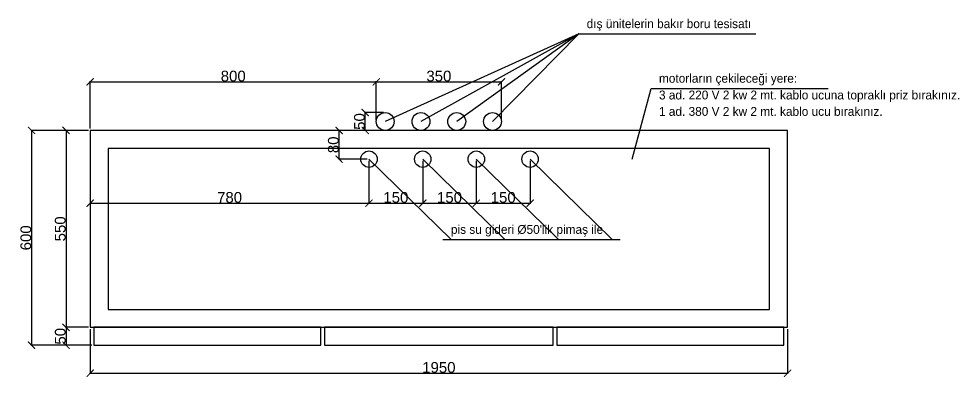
# Model space of a CAD drawing. Header units: millimetres. Extents: x 20829 to 29437, y 2955 to 9873.
# Drawn here: x 24398 to 27028, y 6052 to 7054 of the extents above; entities that cross this region are included whole.
import ezdxf

# ---------------------------------------------------------------- set-up
doc = ezdxf.new("R2010")
doc.units = ezdxf.units.MM
doc.styles.get("Standard").update_dxf_attribs({"font": 'arial.ttf'})
doc.styles.add('TAKSİM', font='GOTHIC.TTF', dxfattribs={"height": 20})
doc.dimstyles.new('ölçü 1_50', dxfattribs={"dimtxt": 30, "dimasz": 20, "dimexe": 2, "dimexo": 5, "dimtad": 1, "dimdec": 0, "dimtxsty": 'Standard', "dimblk": 'ARCHTICK', "dimcen": 2.5, "dimclrd": 256, "dimclre": 256, "dimclrt": 256, "dimadec": 0, "dimazin": 0, "dimtfac": 1, "dimtdec": 0, "dimtmove": 0, "dimatfit": 3, "dimldrblk": 'ARCHTICK', "dimfxl": 1, "dimlwd": -1, "dimlwe": -1, "dimarcsym": 0})

# ---------------------------------------------------------------- blocks, each defined once
blk = doc.blocks.new('_ArchTick')
at = {"color": 0, "linetype": 'ByBlock', "const_width": 0.15}
blk.add_lwpolyline([(-0.5, -0.5), (0.5, 0.5)], dxfattribs=at)
blk = doc.blocks.new('*D40')
at = {"transparency": 16777216}
for p, q in [((24592.9, 6741.7), (24528.3, 6741.7)), ((24530.3, 6741.7), (24530.3, 6191.7)), ((24592.9, 6191.7), (24528.3, 6191.7))]:
    blk.add_line(p, q, dxfattribs=at)
at = {"layer": 'Defpoints', "color": 0, "transparency": 16777216}
for p in [(24597.9, 6741.7), (24530.3, 6191.7), (24597.9, 6191.7)]:
    blk.add_point(p, dxfattribs=at)
at = {"transparency": 16777216, "xscale": 20, "yscale": 20, "zscale": 20}
for p, rotation in [((24530.3, 6741.7), 90), ((24530.3, 6191.7), 270)]:
    blk.add_blockref('_ArchTick', p, dxfattribs=dict(at, rotation=rotation))
at = {"transparency": 16777216, "insert": (24514.3, 6466.7), "char_height": 30, "attachment_point": 5, "rotation": 90}
blk.add_mtext('550', dxfattribs=at)
blk = doc.blocks.new('*D41')
at = {"transparency": 16777216}
for p, q in [((24592.9, 6191.7), (24528.3, 6191.7)), ((24530.3, 6191.7), (24530.3, 6141.7)), ((24602.9, 6141.7), (24528.3, 6141.7))]:
    blk.add_line(p, q, dxfattribs=at)
at = {"layer": 'Defpoints', "color": 0, "transparency": 16777216}
for p in [(24597.9, 6191.7), (24530.3, 6141.7), (24607.9, 6141.7)]:
    blk.add_point(p, dxfattribs=at)
at = {"transparency": 16777216, "xscale": 20, "yscale": 20, "zscale": 20}
for p, rotation in [((24530.3, 6191.7), 90), ((24530.3, 6141.7), 270)]:
    blk.add_blockref('_ArchTick', p, dxfattribs=dict(at, rotation=rotation))
at = {"transparency": 16777216, "insert": (24514.3, 6166.7), "char_height": 30, "attachment_point": 5, "rotation": 90}
blk.add_mtext('50', dxfattribs=at)
blk = doc.blocks.new('*D42')
at = {"transparency": 16777216}
for p, q in [((24592.9, 6741.7), (24431.9, 6741.7)), ((24433.9, 6741.7), (24433.9, 6141.7)), ((24602.9, 6141.7), (24431.9, 6141.7))]:
    blk.add_line(p, q, dxfattribs=at)
at = {"layer": 'Defpoints', "color": 0, "transparency": 16777216}
for p in [(24597.9, 6741.7), (24433.9, 6141.7), (24607.9, 6141.7)]:
    blk.add_point(p, dxfattribs=at)
at = {"transparency": 16777216, "xscale": 20, "yscale": 20, "zscale": 20}
for p, rotation in [((24433.9, 6741.7), 90), ((24433.9, 6141.7), 270)]:
    blk.add_blockref('_ArchTick', p, dxfattribs=dict(at, rotation=rotation))
at = {"transparency": 16777216, "insert": (24418, 6441.7), "char_height": 30, "attachment_point": 5, "rotation": 90}
blk.add_mtext('600', dxfattribs=at)
blk = doc.blocks.new('*D43')
at = {"transparency": 16777216}
for p, q in [((24597.9, 6186.7), (24597.9, 6061.4)), ((26547.9, 6186.7), (26547.9, 6061.4)), ((24597.9, 6063.4), (26547.9, 6063.4))]:
    blk.add_line(p, q, dxfattribs=at)
at = {"layer": 'Defpoints', "color": 0, "transparency": 16777216}
for p in [(24597.9, 6191.7), (26547.9, 6191.7), (26547.9, 6063.4)]:
    blk.add_point(p, dxfattribs=at)
at = {"transparency": 16777216, "xscale": 20, "yscale": 20, "zscale": 20, "rotation": 180}
blk.add_blockref('_ArchTick', (24597.9, 6063.4), dxfattribs=at)
at = {"transparency": 16777216, "xscale": 20, "yscale": 20, "zscale": 20}
blk.add_blockref('_ArchTick', (26547.9, 6063.4), dxfattribs=at)
at = {"transparency": 16777216, "insert": (25572.9, 6079.4), "char_height": 30, "attachment_point": 5}
blk.add_mtext('1950', dxfattribs=at)
blk = doc.blocks.new('*D44')
at = {"transparency": 16777216}
for p, q in [((25372.5, 6741.7), (25291.9, 6741.7)), ((25293.9, 6661.4), (25293.9, 6741.7)), ((25372.5, 6661.4), (25291.9, 6661.4))]:
    blk.add_line(p, q, dxfattribs=at)
at = {"layer": 'Defpoints', "color": 0, "transparency": 16777216}
for p in [(25293.9, 6741.7), (25377.5, 6741.7), (25377.5, 6661.4)]:
    blk.add_point(p, dxfattribs=at)
at = {"transparency": 16777216, "xscale": 20, "yscale": 20, "zscale": 20}
for p, rotation in [((25293.9, 6741.7), 90), ((25293.9, 6661.4), 270)]:
    blk.add_blockref('_ArchTick', p, dxfattribs=dict(at, rotation=rotation))
at = {"transparency": 16777216, "insert": (25278, 6701.5), "char_height": 30, "attachment_point": 5, "rotation": 90}
blk.add_mtext('80', dxfattribs=at)
blk = doc.blocks.new('*D45')
at = {"transparency": 16777216}
for p, q in [((24597.9, 6736.7), (24597.9, 6536.5)), ((25377.5, 6656.4), (25377.5, 6536.5)), ((24597.9, 6538.5), (25377.5, 6538.5))]:
    blk.add_line(p, q, dxfattribs=at)
at = {"layer": 'Defpoints', "color": 0, "transparency": 16777216}
for p in [(24597.9, 6741.7), (25377.5, 6661.4), (25377.5, 6538.5)]:
    blk.add_point(p, dxfattribs=at)
at = {"transparency": 16777216, "xscale": 20, "yscale": 20, "zscale": 20, "rotation": 180}
blk.add_blockref('_ArchTick', (24597.9, 6538.5), dxfattribs=at)
at = {"transparency": 16777216, "xscale": 20, "yscale": 20, "zscale": 20}
blk.add_blockref('_ArchTick', (25377.5, 6538.5), dxfattribs=at)
at = {"transparency": 16777216, "insert": (24987.7, 6554.4), "char_height": 30, "attachment_point": 5}
blk.add_mtext('780', dxfattribs=at)
blk = doc.blocks.new('*D46')
at = {"transparency": 16777216}
for p, q in [((25377.5, 6656.4), (25377.5, 6536.5)), ((25527.8, 6656.4), (25527.8, 6536.5)), ((25377.5, 6538.5), (25527.8, 6538.5))]:
    blk.add_line(p, q, dxfattribs=at)
at = {"layer": 'Defpoints', "color": 0, "transparency": 16777216}
for p in [(25377.5, 6661.4), (25527.8, 6661.4), (25527.8, 6538.5)]:
    blk.add_point(p, dxfattribs=at)
at = {"transparency": 16777216, "xscale": 20, "yscale": 20, "zscale": 20, "rotation": 180}
blk.add_blockref('_ArchTick', (25377.5, 6538.5), dxfattribs=at)
at = {"transparency": 16777216, "xscale": 20, "yscale": 20, "zscale": 20}
blk.add_blockref('_ArchTick', (25527.8, 6538.5), dxfattribs=at)
at = {"transparency": 16777216, "insert": (25452.7, 6554.4), "char_height": 30, "attachment_point": 5}
blk.add_mtext('150', dxfattribs=at)
blk = doc.blocks.new('*D47')
at = {"transparency": 16777216}
for p, q in [((25527.8, 6656.4), (25527.8, 6536.5)), ((25677.6, 6656.4), (25677.6, 6536.5)), ((25527.8, 6538.5), (25677.6, 6538.5))]:
    blk.add_line(p, q, dxfattribs=at)
at = {"layer": 'Defpoints', "color": 0, "transparency": 16777216}
for p in [(25527.8, 6661.4), (25677.6, 6661.4), (25677.6, 6538.5)]:
    blk.add_point(p, dxfattribs=at)
at = {"transparency": 16777216, "xscale": 20, "yscale": 20, "zscale": 20, "rotation": 180}
blk.add_blockref('_ArchTick', (25527.8, 6538.5), dxfattribs=at)
at = {"transparency": 16777216, "xscale": 20, "yscale": 20, "zscale": 20}
blk.add_blockref('_ArchTick', (25677.6, 6538.5), dxfattribs=at)
at = {"transparency": 16777216, "insert": (25602.7, 6554.4), "char_height": 30, "attachment_point": 5}
blk.add_mtext('150', dxfattribs=at)
blk = doc.blocks.new('*D48')
at = {"transparency": 16777216}
for p, q in [((25677.6, 6656.4), (25677.6, 6536.5)), ((25828, 6656.4), (25828, 6536.5)), ((25677.6, 6538.5), (25828, 6538.5))]:
    blk.add_line(p, q, dxfattribs=at)
at = {"layer": 'Defpoints', "color": 0, "transparency": 16777216}
for p in [(25677.6, 6661.4), (25828, 6661.4), (25828, 6538.5)]:
    blk.add_point(p, dxfattribs=at)
at = {"transparency": 16777216, "xscale": 20, "yscale": 20, "zscale": 20, "rotation": 180}
blk.add_blockref('_ArchTick', (25677.6, 6538.5), dxfattribs=at)
at = {"transparency": 16777216, "xscale": 20, "yscale": 20, "zscale": 20}
blk.add_blockref('_ArchTick', (25828, 6538.5), dxfattribs=at)
at = {"transparency": 16777216, "insert": (25752.8, 6554.4), "char_height": 30, "attachment_point": 5}
blk.add_mtext('150', dxfattribs=at)
blk = doc.blocks.new('*D89')
at = {"transparency": 16777216}
for p, q in [((25417.9, 6791.7), (25365, 6791.7)), ((25367, 6741.7), (25367, 6791.7)), ((25417.9, 6741.7), (25365, 6741.7))]:
    blk.add_line(p, q, dxfattribs=at)
at = {"layer": 'Defpoints', "color": 0, "transparency": 16777216}
for p in [(25367, 6791.7), (25422.9, 6791.7), (25422.9, 6741.7)]:
    blk.add_point(p, dxfattribs=at)
at = {"transparency": 16777216, "xscale": 20, "yscale": 20, "zscale": 20}
for p, rotation in [((25367, 6791.7), 90), ((25367, 6741.7), 270)]:
    blk.add_blockref('_ArchTick', p, dxfattribs=dict(at, rotation=rotation))
at = {"transparency": 16777216, "insert": (25351, 6766.7), "char_height": 30, "attachment_point": 5, "rotation": 90}
blk.add_mtext('50', dxfattribs=at)
blk = doc.blocks.new('*D90')
at = {"transparency": 16777216}
for p, q in [((24597.9, 6746.7), (24597.9, 6879.5)), ((24597.9, 6877.5), (25397.9, 6877.5)), ((25397.9, 6771.7), (25397.9, 6879.5))]:
    blk.add_line(p, q, dxfattribs=at)
at = {"layer": 'Defpoints', "color": 0, "transparency": 16777216}
for p in [(25397.9, 6877.5), (25397.9, 6766.7), (24597.9, 6741.7)]:
    blk.add_point(p, dxfattribs=at)
at = {"transparency": 16777216, "xscale": 20, "yscale": 20, "zscale": 20, "rotation": 180}
blk.add_blockref('_ArchTick', (24597.9, 6877.5), dxfattribs=at)
at = {"transparency": 16777216, "xscale": 20, "yscale": 20, "zscale": 20}
blk.add_blockref('_ArchTick', (25397.9, 6877.5), dxfattribs=at)
at = {"transparency": 16777216, "insert": (24997.9, 6893.4), "char_height": 30, "attachment_point": 5}
blk.add_mtext('800', dxfattribs=at)
blk = doc.blocks.new('*D91')
at = {"transparency": 16777216}
for p, q in [((25397.9, 6771.7), (25397.9, 6879.5)), ((25397.9, 6877.5), (25747.9, 6877.5)), ((25747.9, 6771.7), (25747.9, 6879.5))]:
    blk.add_line(p, q, dxfattribs=at)
at = {"layer": 'Defpoints', "color": 0, "transparency": 16777216}
for p in [(25747.9, 6877.5), (25397.9, 6766.7), (25747.9, 6766.7)]:
    blk.add_point(p, dxfattribs=at)
at = {"transparency": 16777216, "xscale": 20, "yscale": 20, "zscale": 20, "rotation": 180}
blk.add_blockref('_ArchTick', (25397.9, 6877.5), dxfattribs=at)
at = {"transparency": 16777216, "xscale": 20, "yscale": 20, "zscale": 20}
blk.add_blockref('_ArchTick', (25747.9, 6877.5), dxfattribs=at)
at = {"transparency": 16777216, "insert": (25572.9, 6893.4), "char_height": 30, "attachment_point": 5}
blk.add_mtext('350', dxfattribs=at)

msp = doc.modelspace()

# ---------------------------------------------------------------- linework, layer by layer
at = {"color": 1}
for p, q in [((25964.1, 7011.8), (25422.9, 6766.7)), ((25964.1, 7011.8), (25522.9, 6766.7)), ((25964.1, 7011.8), (25622.9, 6766.7)), ((25722.9, 6766.7), (25964.1, 7011.8)), ((25964.1, 7011.8), (26459.6, 7011.8))]:
    msp.add_line(p, q, dxfattribs=at)
at = {"color": 5}
for p, q in [((26113.2, 6661.4), (26166.2, 6859.3)), ((26166.2, 6859.3), (26661.7, 6859.3)), ((25377.5, 6661.4), (25606.9, 6437.1)), ((25527.8, 6661.4), (25757.2, 6437.1)), ((25677.6, 6661.4), (25907, 6437.1)), ((25828, 6661.4), (26057.4, 6437.1)), ((25584.4, 6437.1), (26079.9, 6437.1))]:
    msp.add_line(p, q, dxfattribs=at)
for points in [[(24597.9, 6191.7), (26547.9, 6191.7), (26547.9, 6741.7), (24597.9, 6741.7)], [(24647.9, 6241.7), (26497.9, 6241.7), (26497.9, 6691.7), (24647.9, 6691.7)], [(24607.9, 6141.7), (25242.9, 6141.7), (25242.9, 6191.7), (24607.9, 6191.7)], [(25252.9, 6141.7), (25892.9, 6141.7), (25892.9, 6191.7), (25252.9, 6191.7)], [(25902.9, 6141.7), (26537.9, 6141.7), (26537.9, 6191.7), (25902.9, 6191.7)]]:
    msp.add_lwpolyline(points, close=True)
at = {"color": 1}
for centre in [(25422.9, 6766.7), (25522.9, 6766.7), (25622.9, 6766.7), (25722.9, 6766.7)]:
    msp.add_circle(centre, 25, dxfattribs=at)
at = {"color": 5}
for centre in [(25377.5, 6661.4), (25527.8, 6661.4), (25677.6, 6661.4), (25828, 6661.4)]:
    msp.add_circle(centre, 22.9, dxfattribs=at)

# ---------------------------------------------------------------- texts
at = {"color": 1, "style": 'TAKSİM'}
msp.add_text('dış ünitelerin bakır boru tesisatı', height=24.75, dxfattribs=at).set_placement((25986.3, 7027.5, 0))
at = {"color": 5, "style": 'TAKSİM'}
for s, p in [('motorların çekileceği yere: ', (26188.4, 6875, 0)), ('3 ad. 220 V 2 kw 2 mt. kablo ucuna topraklı priz bırakınız.', (26188.4, 6828.3, 0)), ('1 ad. 380 V 2 kw 2 mt. kablo ucu bırakınız.', (26188.4, 6782.5, 0)), ("pis su gideri %%C50'lik pimaş ile", (25606.6, 6452.8, 0))]:
    msp.add_text(s, height=24.75, dxfattribs=at).set_placement(p)

# ---------------------------------------------------------------- dimensions: what is measured, and where the dimension line sits
for base, p1, p2, picture, middle in [((25397.9, 6877.5), (24597.9, 6741.7), (25397.9, 6766.7), '*D90', (24997.9, 6893.4)), ((26547.9, 6063.4), (24597.9, 6191.7), (26547.9, 6191.7), '*D43', (25572.9, 6079.4))]:
    dim = msp.add_linear_dim(base=base, p1=p1, p2=p2, dimstyle='ölçü 1_50')
    dim.commit()
    dim.dimension.update_dxf_attribs({"geometry": picture, "text_midpoint": middle})
dim = msp.add_linear_dim(base=(25747.9, 6877.5), p1=(25397.9, 6766.7), p2=(25747.9, 6766.7), dimstyle='ölçü 1_50', override={"dimtmove": 1})
dim.commit()
dim.dimension.update_dxf_attribs({"geometry": '*D91', "text_midpoint": (25572.9, 6893.4)})
for base, p1, p2, picture, middle in [((25367, 6791.7), (25422.9, 6741.7), (25422.9, 6791.7), '*D89', (25351, 6766.7)), ((24433.9, 6141.7), (24597.9, 6741.7), (24607.9, 6141.7), '*D42', (24418, 6441.7)), ((24530.3, 6191.7), (24597.9, 6741.7), (24597.9, 6191.7), '*D40', (24514.3, 6466.7))]:
    dim = msp.add_linear_dim(base=base, p1=p1, p2=p2, angle=90, dimstyle='ölçü 1_50')
    dim.commit()
    dim.dimension.update_dxf_attribs({"geometry": picture, "text_midpoint": middle})
at = {"color": 5}
dim = msp.add_linear_dim(base=(25377.5, 6538.5), p1=(24597.9, 6741.7), p2=(25377.5, 6661.4), dimstyle='ölçü 1_50', dxfattribs=at)
dim.commit()
dim.dimension.update_dxf_attribs({"geometry": '*D45', "text_midpoint": (24987.7, 6554.4)})
dim = msp.add_linear_dim(base=(25293.9, 6741.7), p1=(25377.5, 6661.4), p2=(25377.5, 6741.7), angle=90, dimstyle='ölçü 1_50', dxfattribs=at)
dim.commit()
dim.dimension.update_dxf_attribs({"geometry": '*D44', "text_midpoint": (25278, 6701.5)})
for base, p1, p2, picture, middle in [((25527.8, 6538.5), (25377.5, 6661.4), (25527.8, 6661.4), '*D46', (25452.7, 6554.4)), ((25677.6, 6538.5), (25527.8, 6661.4), (25677.6, 6661.4), '*D47', (25602.7, 6554.4)), ((25828, 6538.5), (25677.6, 6661.4), (25828, 6661.4), '*D48', (25752.8, 6554.4))]:
    dim = msp.add_linear_dim(base=base, p1=p1, p2=p2, dimstyle='ölçü 1_50', override={"dimtmove": 1}, dxfattribs=at)
    dim.commit()
    dim.dimension.update_dxf_attribs({"geometry": picture, "text_midpoint": middle})
dim = msp.add_linear_dim(base=(24530.3, 6141.7), p1=(24597.9, 6191.7), p2=(24607.9, 6141.7), angle=90, dimstyle='ölçü 1_50', override={"dimtmove": 1})
dim.commit()
dim.dimension.update_dxf_attribs({"geometry": '*D41', "text_midpoint": (24514.3, 6166.7)})

doc.saveas('drawing.dxf')
